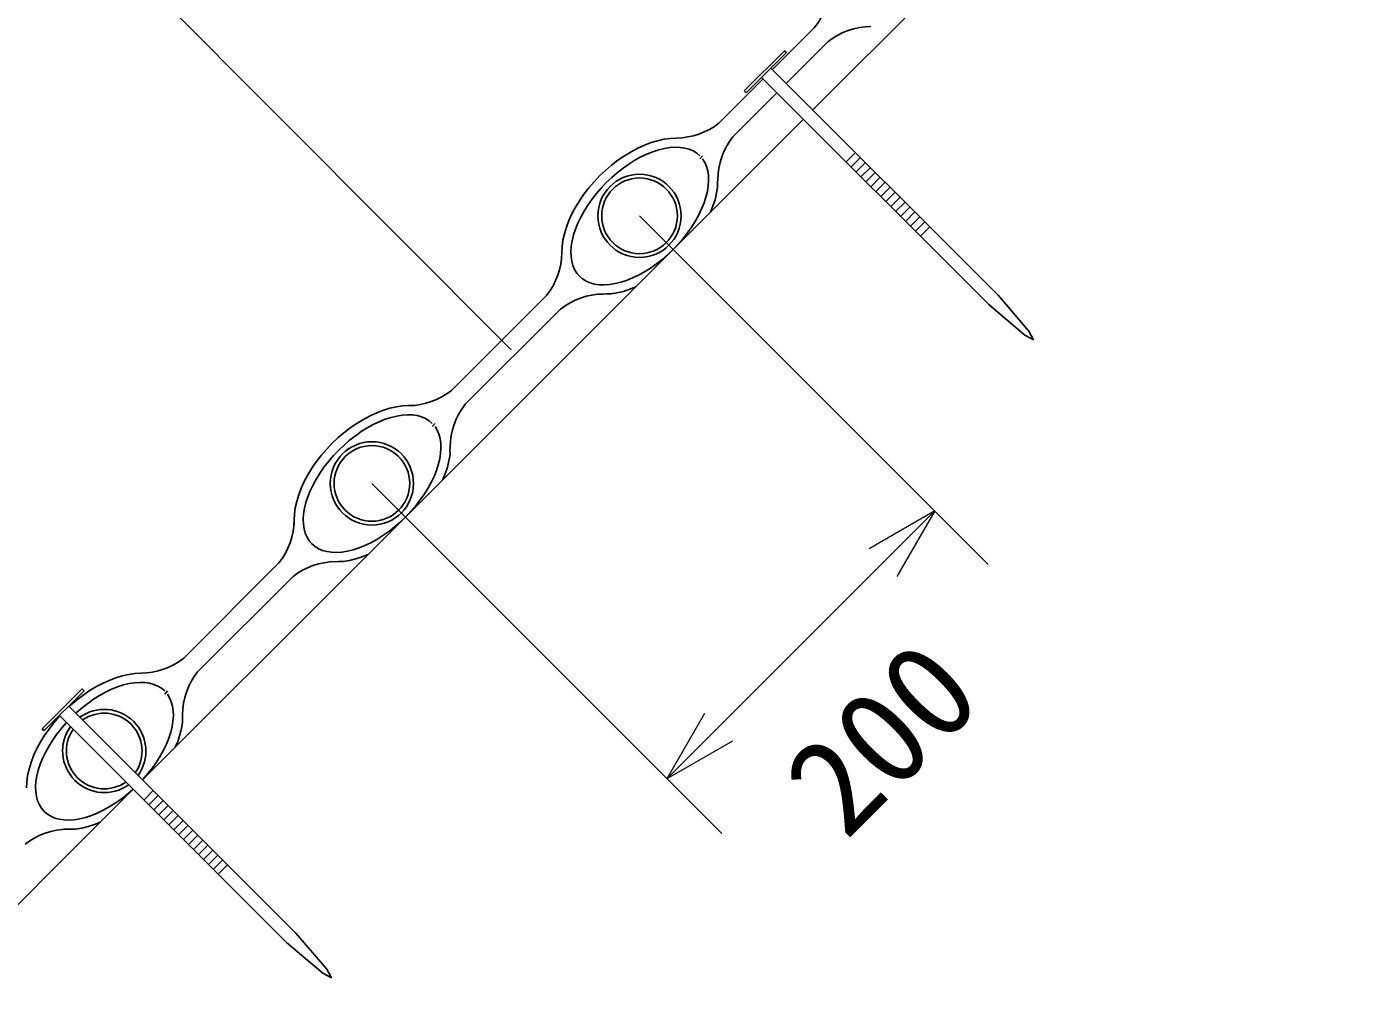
# Model space of a CAD drawing. Units: millimetres, scale not verified. Extents: x 200 to 8200, y 200 to 5825.
# Drawn here: x 2011 to 2710, y 2816 to 3335 of the extents above; entities that cross this region are included whole.
import ezdxf
from ezdxf.enums import TextEntityAlignment as Align

# ---------------------------------------------------------------- set-up
doc = ezdxf.new("R2010")
doc.units = ezdxf.units.MM
doc.header["$LTSCALE"] = 20
for name, color, linetype, lineweight in [('C-STR', 7, 'Continuous', 25), ('C-STR-DIM', 1, 'Continuous', 13), ('C-STR-HTXT', 1, 'Continuous', 13)]:
    doc.layers.add(name, color=color, linetype=linetype, lineweight=lineweight)
doc.styles.add('ＭＳ ゴシック', font='')
doc.styles.get('ＭＳ ゴシック').set_extended_font_data('MS Gothic')

msp = doc.modelspace()

# ---------------------------------------------------------------- linework, layer by layer
at = {"layer": 'C-STR'}
for p, q in [((2426.37, 3290.41), (2745.47, 3609.52)), ((2405.05, 3311.72), (2427.16, 3333.82)), ((2390.12, 3300.45), (2411.36, 3321.71)), ((2412.41, 3320.67), (2411.37, 3321.71)), ((2412.35, 3304.42), (2434.45, 3326.53)), ((2412.41, 3320.67), (2391.16, 3299.41)), ((2399.31, 3307.56), (2519.35, 3187.59)), ((2404.26, 3312.51), (2524.3, 3192.54)), ((2376.85, 3283.52), (2400.1, 3306.77)), ((2391.16, 3299.41), (2390.12, 3300.45)), ((2384.15, 3276.22), (2407.4, 3299.47)), ((2179.79, 3043.83), (2421.42, 3285.46)), ((2340.89, 3273.09), (2337.38, 3271.75)), ((2344.35, 3274.14), (2340.89, 3273.09)), ((2347.75, 3274.91), (2344.35, 3274.14)), ((2351.05, 3275.37), (2347.75, 3274.91)), ((2354.24, 3275.53), (2351.05, 3275.37)), ((2326.85, 3266.15), (2323.42, 3263.79)), ((2330.33, 3268.27), (2326.85, 3266.15)), ((2333.85, 3270.14), (2330.33, 3268.27)), ((2335.56, 3265.52), (2332.38, 3263.76)), ((2337.38, 3271.75), (2333.85, 3270.14)), ((2338.73, 3267.03), (2335.56, 3265.52)), ((2341.87, 3268.29), (2338.73, 3267.03)), ((2344.95, 3269.3), (2341.87, 3268.29)), ((2347.97, 3270.04), (2344.95, 3269.3)), ((2350.88, 3270.51), (2347.97, 3270.04)), ((2353.67, 3270.7), (2350.88, 3270.51)), ((2356.32, 3270.61), (2353.67, 3270.7)), ((2358.8, 3270.25), (2356.32, 3270.61)), ((2361.11, 3269.62), (2358.8, 3270.25)), ((2363.21, 3268.71), (2361.11, 3269.62)), ((2365.1, 3267.55), (2363.21, 3268.71)), ((2366.76, 3266.13), (2365.1, 3267.55)), ((2368.18, 3266.13), (2366.76, 3264.47)), ((2443.99, 3262.91), (2448.94, 3267.86)), ((2446.61, 3260.29), (2451.55, 3265.24)), ((2316.85, 3258.45), (2313.75, 3255.51)), ((2320.08, 3261.22), (2316.85, 3258.45)), ((2323.42, 3263.79), (2320.08, 3261.22)), ((2326.12, 3259.61), (2323.07, 3257.23)), ((2329.23, 3261.79), (2326.12, 3259.61)), ((2332.38, 3263.76), (2329.23, 3261.79)), ((2369.35, 3262.58), (2368.18, 3264.47)), ((2370.25, 3260.47), (2369.35, 3262.58)), ((2370.88, 3258.17), (2370.25, 3260.47)), ((2371.25, 3255.68), (2370.88, 3258.17)), ((2449.22, 3257.67), (2454.17, 3262.62)), ((2451.84, 3255.06), (2456.79, 3260.01)), ((2310.8, 3252.41), (2308.03, 3249.17)), ((2313.75, 3255.51), (2310.8, 3252.41)), ((2317.28, 3251.97), (2314.57, 3249.13)), ((2320.12, 3254.68), (2317.28, 3251.97)), ((2323.07, 3257.23), (2320.12, 3254.68)), ((2371.14, 3250.24), (2371.33, 3253.04)), ((2371.33, 3253.04), (2371.25, 3255.68)), ((2376.1, 3252.07), (2376.17, 3253.6)), ((2376.11, 3249.68), (2376.1, 3252.07)), ((2454.46, 3252.44), (2459.41, 3257.39)), ((2457.08, 3249.82), (2462.03, 3254.77)), ((2459.7, 3247.21), (2464.65, 3252.15)), ((2305.46, 3245.83), (2303.11, 3242.41)), ((2308.03, 3249.17), (2305.46, 3245.83)), ((2312.02, 3246.18), (2309.65, 3243.13)), ((2314.57, 3249.13), (2312.02, 3246.18)), ((2368.93, 3241.23), (2369.93, 3244.32)), ((2369.93, 3244.32), (2370.67, 3247.33)), ((2370.67, 3247.33), (2371.14, 3250.24)), ((2374.74, 3242.95), (2375.58, 3246.34)), ((2375.58, 3246.34), (2376.11, 3249.68)), ((2462.32, 3244.59), (2467.27, 3249.54)), ((2464.94, 3241.97), (2469.89, 3246.92)), ((2467.55, 3239.35), (2472.5, 3244.3)), ((2300.98, 3238.92), (2299.11, 3235.4)), ((2303.11, 3242.41), (2300.98, 3238.92)), ((2307.46, 3240.02), (2305.49, 3236.87)), ((2309.65, 3243.13), (2307.46, 3240.02)), ((2366.15, 3234.92), (2367.66, 3238.09)), ((2367.66, 3238.09), (2368.93, 3241.23)), ((2372.38, 3236.42), (2373.63, 3239.52)), ((2373.63, 3239.52), (2374.74, 3242.95)), ((2470.17, 3236.74), (2475.12, 3241.69)), ((2472.79, 3234.12), (2477.74, 3239.07)), ((2297.5, 3231.88), (2296.16, 3228.37)), ((2299.11, 3235.4), (2297.5, 3231.88)), ((2302.22, 3230.53), (2300.96, 3227.39)), ((2303.74, 3233.7), (2302.22, 3230.53)), ((2305.49, 3236.87), (2303.74, 3233.7)), ((2362.42, 3228.6), (2364.4, 3231.75)), ((2364.4, 3231.75), (2366.15, 3234.92)), ((2475.41, 3231.5), (2480.36, 3236.45)), ((2478.03, 3228.88), (2482.98, 3233.83)), ((2480.65, 3226.27), (2485.6, 3231.22)), ((2295.11, 3224.9), (2294.35, 3221.5)), ((2296.16, 3228.37), (2295.11, 3224.9)), ((2299.95, 3224.3), (2299.21, 3221.29)), ((2300.96, 3227.39), (2299.95, 3224.3)), ((2357.86, 3222.44), (2360.24, 3225.49)), ((2360.24, 3225.49), (2362.42, 3228.6)), ((2483.27, 3223.65), (2488.22, 3228.6)), ((2293.88, 3218.2), (2293.72, 3215.02)), ((2294.35, 3221.5), (2293.88, 3218.2)), ((2298.75, 3218.38), (2298.56, 3215.58)), ((2299.21, 3221.29), (2298.75, 3218.38)), ((2349.76, 3213.94), (2352.6, 3216.65)), ((2352.6, 3216.65), (2355.31, 3219.49)), ((2355.31, 3219.49), (2357.86, 3222.44)), ((2298.56, 3215.58), (2298.64, 3212.94)), ((2298.64, 3212.94), (2299, 3210.45)), ((2299, 3210.45), (2299.64, 3208.15)), ((2340.66, 3206.83), (2343.77, 3209.01)), ((2343.77, 3209.01), (2346.81, 3211.39)), ((2346.81, 3211.39), (2349.76, 3213.94)), ((2299.64, 3208.15), (2300.54, 3206.04)), ((2300.54, 3206.04), (2301.7, 3204.15)), ((2301.7, 3204.15), (2303.12, 3202.49)), ((2303.12, 3202.49), (2304.78, 3201.07)), ((2331.16, 3201.59), (2334.33, 3203.1)), ((2334.33, 3203.1), (2337.5, 3204.86)), ((2337.5, 3204.86), (2340.66, 3206.83)), ((2304.78, 3201.07), (2306.67, 3199.91)), ((2306.67, 3199.91), (2308.78, 3199)), ((2308.78, 3199), (2311.08, 3198.37)), ((2311.08, 3198.37), (2313.57, 3198.01)), ((2313.57, 3198.01), (2316.22, 3197.92)), ((2316.22, 3197.92), (2319.01, 3198.11)), ((2319.01, 3198.11), (2321.92, 3198.58)), ((2321.92, 3198.58), (2324.93, 3199.32)), ((2324.93, 3199.32), (2328.02, 3200.33)), ((2329.73, 3195.63), (2326.3, 3194.51)), ((2328.02, 3200.33), (2331.16, 3201.59)), ((2332.83, 3196.87), (2329.73, 3195.63)), ((2235.43, 3142.1), (2285.74, 3192.4)), ((2317.19, 3193.15), (2315.65, 3193.09)), ((2319.58, 3193.14), (2317.19, 3193.15)), ((2322.91, 3193.68), (2319.58, 3193.14)), ((2326.3, 3194.51), (2322.91, 3193.68)), ((2540.57, 3173.45), (2524.3, 3192.54)), ((2242.73, 3134.8), (2293.03, 3185.11)), ((2538.44, 3171.33), (2519.35, 3187.59)), ((2538.44, 3171.33), (2543.04, 3168.86)), ((2543.04, 3168.86), (2540.57, 3173.45)), ((2202.93, 3132.72), (2199.46, 3131.67)), ((2206.33, 3133.48), (2202.93, 3132.72)), ((2209.63, 3133.95), (2206.33, 3133.48)), ((2212.81, 3134.11), (2209.63, 3133.95)), ((2188.91, 3126.85), (2185.42, 3124.73)), ((2192.43, 3128.72), (2188.91, 3126.85)), ((2195.96, 3130.33), (2192.43, 3128.72)), ((2197.3, 3125.61), (2194.14, 3124.09)), ((2199.46, 3131.67), (2195.96, 3130.33)), ((2200.45, 3126.87), (2197.3, 3125.61)), ((2203.53, 3127.88), (2200.45, 3126.87)), ((2206.54, 3128.62), (2203.53, 3127.88)), ((2209.46, 3129.08), (2206.54, 3128.62)), ((2212.25, 3129.28), (2209.46, 3129.08)), ((2214.9, 3129.19), (2212.25, 3129.28)), ((2217.38, 3128.83), (2214.9, 3129.19)), ((2219.69, 3128.2), (2217.38, 3128.83)), ((2221.79, 3127.29), (2219.69, 3128.2)), ((2223.68, 3126.13), (2221.79, 3127.29)), ((2225.34, 3124.71), (2223.68, 3126.13)), ((2178.66, 3119.8), (2175.42, 3117.03)), ((2182, 3122.37), (2178.66, 3119.8)), ((2184.7, 3118.18), (2181.65, 3115.81)), ((2185.42, 3124.73), (2182, 3122.37)), ((2187.81, 3120.37), (2184.7, 3118.18)), ((2190.96, 3122.34), (2187.81, 3120.37)), ((2194.14, 3124.09), (2190.96, 3122.34)), ((2226.76, 3124.71), (2225.34, 3123.05)), ((2227.92, 3121.16), (2226.76, 3123.05)), ((2228.83, 3119.05), (2227.92, 3121.16)), ((2229.46, 3116.75), (2228.83, 3119.05)), ((2172.32, 3114.09), (2169.38, 3110.99)), ((2175.42, 3117.03), (2172.32, 3114.09)), ((2178.7, 3113.26), (2175.86, 3110.55)), ((2181.65, 3115.81), (2178.7, 3113.26)), ((2229.82, 3114.26), (2229.46, 3116.75)), ((2229.72, 3108.82), (2229.91, 3111.61)), ((2229.91, 3111.61), (2229.82, 3114.26)), ((2234.68, 3110.65), (2234.74, 3112.18)), ((2164.04, 3104.41), (2161.68, 3100.99)), ((2166.61, 3107.75), (2164.04, 3104.41)), ((2169.38, 3110.99), (2166.61, 3107.75)), ((2170.6, 3104.76), (2168.23, 3101.71)), ((2173.15, 3107.71), (2170.6, 3104.76)), ((2175.86, 3110.55), (2173.15, 3107.71)), ((2228.51, 3102.9), (2229.25, 3105.91)), ((2229.25, 3105.91), (2229.72, 3108.82)), ((2233.32, 3101.53), (2234.15, 3104.92)), ((2234.15, 3104.92), (2234.69, 3108.25)), ((2234.69, 3108.25), (2234.68, 3110.65)), ((2159.56, 3097.5), (2157.69, 3093.98)), ((2161.68, 3100.99), (2159.56, 3097.5)), ((2166.04, 3098.6), (2164.07, 3095.45)), ((2168.23, 3101.71), (2166.04, 3098.6)), ((2226.24, 3096.67), (2227.5, 3099.81)), ((2227.5, 3099.81), (2228.51, 3102.9)), ((2230.96, 3095), (2232.21, 3098.1)), ((2232.21, 3098.1), (2233.32, 3101.53)), ((2156.08, 3090.45), (2154.74, 3086.95)), ((2157.69, 3093.98), (2156.08, 3090.45)), ((2162.32, 3092.27), (2160.8, 3089.11)), ((2164.07, 3095.45), (2162.32, 3092.27)), ((2221, 3087.17), (2222.98, 3090.33)), ((2222.98, 3090.33), (2224.73, 3093.5)), ((2224.73, 3093.5), (2226.24, 3096.67)), ((2153.69, 3083.48), (2152.93, 3080.08)), ((2154.74, 3086.95), (2153.69, 3083.48)), ((2159.54, 3085.97), (2158.53, 3082.88)), ((2160.8, 3089.11), (2159.54, 3085.97)), ((2216.44, 3081.02), (2218.82, 3084.06)), ((2218.82, 3084.06), (2221, 3087.17)), ((2152.46, 3076.78), (2152.3, 3073.6)), ((2152.46, 3076.78), (2152.3, 3073.6)), ((2152.46, 3076.78), (2152.3, 3073.6)), ((2152.46, 3076.78), (2152.3, 3073.6)), ((2152.93, 3080.08), (2152.46, 3076.78)), ((2152.93, 3080.08), (2152.46, 3076.78)), ((2152.93, 3080.08), (2152.46, 3076.78)), ((2157.33, 3076.95), (2157.13, 3074.16)), ((2157.33, 3076.95), (2157.13, 3074.16)), ((2157.79, 3079.87), (2157.33, 3076.95)), ((2157.79, 3079.87), (2157.33, 3076.95)), ((2157.79, 3079.87), (2157.33, 3076.95)), ((2158.53, 3082.88), (2157.79, 3079.87)), ((2211.18, 3075.23), (2213.89, 3078.07)), ((2213.89, 3078.07), (2216.44, 3081.02)), ((2157.13, 3074.16), (2157.22, 3071.51)), ((2157.13, 3074.16), (2157.22, 3071.51)), ((2157.22, 3071.51), (2157.58, 3069.03)), ((2157.22, 3071.51), (2157.58, 3069.03)), ((2202.35, 3067.59), (2205.39, 3069.97)), ((2205.39, 3069.97), (2208.34, 3072.52)), ((2208.34, 3072.52), (2211.18, 3075.23)), ((2157.58, 3069.03), (2158.21, 3066.72)), ((2157.58, 3069.03), (2158.21, 3066.72)), ((2157.58, 3069.03), (2158.21, 3066.72)), ((2157.58, 3069.03), (2158.21, 3066.72)), ((2158.21, 3066.72), (2159.12, 3064.62)), ((2158.21, 3066.72), (2159.12, 3064.62)), ((2158.21, 3066.72), (2159.12, 3064.62)), ((2158.21, 3066.72), (2159.12, 3064.62)), ((2158.21, 3066.72), (2159.12, 3064.62)), ((2159.12, 3064.62), (2159.31, 3064.31)), ((2159.12, 3064.62), (2159.31, 3064.31)), ((2159.12, 3064.62), (2160.28, 3062.73)), ((2159.12, 3064.62), (2159.31, 3064.31)), ((2160.28, 3062.73), (2161.7, 3061.07)), ((2192.91, 3061.68), (2196.08, 3063.43)), ((2196.08, 3063.43), (2199.24, 3065.41)), ((2199.24, 3065.41), (2202.35, 3067.59)), ((2161.7, 3061.07), (2163.36, 3059.65)), ((2163.36, 3059.65), (2165.25, 3058.49)), ((2164.94, 3058.68), (2165.25, 3058.49)), ((2164.94, 3058.68), (2165.25, 3058.49)), ((2165.25, 3058.49), (2167.36, 3057.58)), ((2165.25, 3058.49), (2167.36, 3057.58)), ((2165.25, 3058.49), (2167.36, 3057.58)), ((2167.36, 3057.58), (2169.66, 3056.95)), ((2167.36, 3057.58), (2169.66, 3056.95)), ((2167.36, 3057.58), (2169.66, 3056.95)), ((2167.36, 3057.58), (2169.66, 3056.95)), ((2169.66, 3056.95), (2172.15, 3056.59)), ((2169.66, 3056.95), (2172.15, 3056.59)), ((2169.66, 3056.95), (2172.15, 3056.59)), ((2169.66, 3056.95), (2172.15, 3056.59)), ((2172.15, 3056.59), (2174.8, 3056.5)), ((2172.15, 3056.59), (2174.8, 3056.5)), ((2174.8, 3056.5), (2177.59, 3056.69)), ((2177.59, 3056.69), (2180.5, 3057.16)), ((2180.5, 3057.16), (2183.51, 3057.9)), ((2183.51, 3057.9), (2186.6, 3058.91)), ((2186.6, 3058.91), (2189.74, 3060.17)), ((2191.41, 3055.45), (2188.31, 3054.2)), ((2189.74, 3060.17), (2192.91, 3061.68)), ((2094.01, 3000.67), (2144.32, 3050.98)), ((2175.76, 3051.73), (2171.85, 3051.57)), ((2178.16, 3051.72), (2175.76, 3051.73)), ((2181.49, 3052.26), (2178.16, 3051.72)), ((2184.88, 3053.09), (2181.49, 3052.26)), ((2188.31, 3054.2), (2184.88, 3053.09)), ((2072.24, 2936.29), (2179.79, 3043.83)), ((2101.31, 2993.38), (2151.61, 3043.69)), ((2068.21, 2992.53), (2064.91, 2992.06)), ((2071.39, 2992.69), (2068.21, 2992.53)), ((2047.49, 2985.43), (2044, 2983.3)), ((2051.01, 2987.3), (2047.49, 2985.43)), ((2054.53, 2988.91), (2051.01, 2987.3)), ((2058.04, 2990.25), (2054.53, 2988.91)), ((2059.02, 2985.45), (2055.88, 2984.19)), ((2061.51, 2991.3), (2058.04, 2990.25)), ((2062.11, 2986.46), (2059.02, 2985.45)), ((2064.91, 2992.06), (2061.51, 2991.3)), ((2065.12, 2987.2), (2062.11, 2986.46)), ((2068.03, 2987.66), (2065.12, 2987.2)), ((2070.83, 2987.86), (2068.03, 2987.66)), ((2073.47, 2987.77), (2070.83, 2987.86)), ((2075.96, 2987.41), (2073.47, 2987.77)), ((2078.26, 2986.77), (2075.96, 2987.41)), ((2080.37, 2985.87), (2078.26, 2986.77)), ((2082.26, 2984.71), (2080.37, 2985.87)), ((2019.09, 2963.21), (2040.34, 2984.47)), ((2041.38, 2983.43), (2020.13, 2962.17)), ((2037.24, 2978.38), (2034, 2975.61)), ((2040.58, 2980.95), (2037.24, 2978.38)), ((2041.38, 2983.43), (2040.34, 2984.47)), ((2044, 2983.3), (2040.58, 2980.95)), ((2046.39, 2978.95), (2043.28, 2976.76)), ((2049.54, 2980.92), (2046.39, 2978.95)), ((2052.71, 2982.67), (2049.54, 2980.92)), ((2055.88, 2984.19), (2052.71, 2982.67)), ((2083.92, 2983.29), (2082.26, 2984.71)), ((2085.34, 2983.29), (2083.92, 2981.63)), ((2086.5, 2979.74), (2085.34, 2981.63)), ((2087.41, 2977.63), (2086.5, 2979.74)), ((2033.23, 2975.27), (2153.27, 2855.3)), ((2034, 2975.61), (2033.44, 2975.07)), ((2037.28, 2971.84), (2036.97, 2971.54)), ((2040.23, 2974.39), (2037.28, 2971.84)), ((2043.28, 2976.76), (2040.23, 2974.39)), ((2088.04, 2975.33), (2087.41, 2977.63)), ((2088.4, 2972.84), (2088.04, 2975.33)), ((2088.49, 2970.19), (2088.4, 2972.84)), ((2025.19, 2966.33), (2022.62, 2962.99)), ((2027.96, 2969.56), (2025.19, 2966.33)), ((2028.49, 2970.12), (2027.96, 2969.56)), ((2028.28, 2970.32), (2148.32, 2850.35)), ((2031.73, 2966.29), (2029.18, 2963.34)), ((2032.02, 2966.59), (2031.73, 2966.29)), ((2087.09, 2961.48), (2087.83, 2964.49)), ((2087.83, 2964.49), (2088.3, 2967.4)), ((2088.3, 2967.4), (2088.49, 2970.19)), ((2092.73, 2963.5), (2093.27, 2966.83)), ((2093.26, 2969.22), (2093.32, 2970.76)), ((2093.27, 2966.83), (2093.26, 2969.22)), ((2020.26, 2959.56), (2018.14, 2956.08)), ((2020.13, 2962.17), (2019.09, 2963.21)), ((2022.62, 2962.99), (2020.26, 2959.56)), ((2026.8, 2960.29), (2024.62, 2957.18)), ((2029.18, 2963.34), (2026.8, 2960.29)), ((2084.82, 2955.25), (2086.08, 2958.39)), ((2086.08, 2958.39), (2087.09, 2961.48)), ((2090.79, 2956.68), (2091.9, 2960.11)), ((2091.9, 2960.11), (2092.73, 2963.5)), ((2016.27, 2952.56), (2014.66, 2949.03)), ((2018.14, 2956.08), (2016.27, 2952.56)), ((2020.89, 2950.85), (2019.38, 2947.68)), ((2022.65, 2954.03), (2020.89, 2950.85)), ((2024.62, 2957.18), (2022.65, 2954.03)), ((2081.56, 2948.91), (2083.31, 2952.08)), ((2083.31, 2952.08), (2084.82, 2955.25)), ((2089.54, 2953.58), (2090.79, 2956.68)), ((2013.32, 2945.52), (2012.27, 2942.06)), ((2014.66, 2949.03), (2013.32, 2945.52)), ((2018.12, 2944.54), (2017.11, 2941.46)), ((2019.38, 2947.68), (2018.12, 2944.54)), ((2077.4, 2942.64), (2079.58, 2945.75)), ((2079.58, 2945.75), (2081.56, 2948.91)), ((2011.5, 2938.66), (2011.04, 2935.36)), ((2012.27, 2942.06), (2011.5, 2938.66)), ((2016.37, 2938.44), (2015.9, 2935.53)), ((2017.11, 2941.46), (2016.37, 2938.44)), ((2072.18, 2936.35), (2072.47, 2936.65)), ((2072.47, 2936.65), (2075.02, 2939.6)), ((2075.02, 2939.6), (2077.4, 2942.64)), ((2011.04, 2935.36), (2010.88, 2932.17)), ((2015.9, 2935.53), (2015.71, 2932.74)), ((2015.9, 2935.53), (2015.71, 2932.74)), ((2015.71, 2932.74), (2015.8, 2930.09)), ((2015.71, 2932.74), (2015.8, 2930.09)), ((2015.8, 2930.09), (2016.16, 2927.61)), ((2015.8, 2930.09), (2016.16, 2927.61)), ((2038.27, 2902.31), (2067.29, 2931.34)), ((2063.97, 2928.55), (2066.92, 2931.1)), ((2066.92, 2931.1), (2067.23, 2931.4)), ((2072.96, 2925.67), (2077.91, 2930.62)), ((2016.16, 2927.61), (2016.79, 2925.3)), ((2016.16, 2927.61), (2016.79, 2925.3)), ((2016.79, 2925.3), (2017.7, 2923.2)), ((2016.79, 2925.3), (2017.7, 2923.2)), ((2017.7, 2923.2), (2018.86, 2921.31)), ((2017.7, 2923.2), (2017.89, 2922.89)), ((2054.66, 2922.01), (2057.81, 2923.99)), ((2057.81, 2923.99), (2060.92, 2926.17)), ((2060.92, 2926.17), (2063.97, 2928.55)), ((2075.58, 2923.05), (2080.53, 2928)), ((2078.2, 2920.44), (2083.15, 2925.39)), ((2080.82, 2917.82), (2085.77, 2922.77)), ((2018.86, 2921.31), (2020.28, 2919.65)), ((2020.28, 2919.65), (2021.94, 2918.23)), ((2021.94, 2918.23), (2023.83, 2917.06)), ((2023.52, 2917.25), (2023.83, 2917.06)), ((2023.83, 2917.06), (2025.94, 2916.16)), ((2023.83, 2917.06), (2025.94, 2916.16)), ((2025.94, 2916.16), (2028.24, 2915.53)), ((2025.94, 2916.16), (2028.24, 2915.53)), ((2028.24, 2915.53), (2030.73, 2915.16)), ((2028.24, 2915.53), (2030.73, 2915.16)), ((2036.17, 2915.27), (2039.08, 2915.74)), ((2039.08, 2915.74), (2042.09, 2916.48)), ((2042.09, 2916.48), (2045.18, 2917.48)), ((2045.18, 2917.48), (2048.32, 2918.75)), ((2048.32, 2918.75), (2051.49, 2920.26)), ((2051.49, 2920.26), (2054.66, 2922.01)), ((2083.44, 2915.2), (2088.39, 2920.15)), ((2086.06, 2912.58), (2091.01, 2917.53)), ((2030.73, 2915.16), (2033.37, 2915.08)), ((2030.73, 2915.16), (2033.37, 2915.08)), ((2034.34, 2910.31), (2032.81, 2910.24)), ((2033.37, 2915.08), (2036.17, 2915.27)), ((2036.73, 2910.3), (2034.34, 2910.31)), ((2040.07, 2910.83), (2036.73, 2910.3)), ((2043.46, 2911.67), (2040.07, 2910.83)), ((2046.89, 2912.78), (2043.46, 2911.67)), ((2049.99, 2914.03), (2046.89, 2912.78)), ((2088.68, 2909.97), (2093.63, 2914.92)), ((2091.29, 2907.35), (2096.24, 2912.3)), ((2093.91, 2904.73), (2098.86, 2909.68)), ((1718.69, 2582.73), (2038.27, 2902.31)), ((2096.53, 2902.12), (2101.48, 2907.06)), ((2099.15, 2899.5), (2104.1, 2904.45)), ((2101.77, 2896.88), (2106.72, 2901.83)), ((2104.39, 2894.26), (2109.34, 2899.21)), ((2107.01, 2891.65), (2111.96, 2896.6)), ((2109.62, 2889.03), (2114.57, 2893.98)), ((2112.24, 2886.41), (2117.19, 2891.36)), ((2169.54, 2836.22), (2153.27, 2855.3)), ((2167.42, 2834.09), (2148.32, 2850.35)), ((2167.42, 2834.09), (2172.02, 2831.62)), ((2172.02, 2831.62), (2169.54, 2836.22))]:
    msp.add_line(p, q, dxfattribs=at)
at = {"layer": 'C-STR', "color": 3}
for centre, radius in [((2334.83, 3234.42), 22), ((2334.83, 3234.42), 20), ((2193.41, 3093), 22), ((2193.41, 3093), 20)]:
    msp.add_circle(centre, radius, dxfattribs=at)
at = {"layer": 'C-STR'}
for centre, radius, start, end in [((2398.22, 3356.75), 36.92, 321.60225, 359.50989), ((2457.39, 3297.59), 36.92, 90.49011, 128.39775), ((2353.92, 3312.45), 36.92, 270.49011, 308.39775), ((2413.08, 3253.29), 36.92, 141.60225, 179.50989), ((2256.8, 3215.33), 36.92, 321.60225, 359.50989), ((2315.97, 3156.17), 36.92, 90.49011, 128.39775), ((2212.5, 3171.03), 36.92, 270.49011, 308.39775), ((2271.66, 3111.87), 36.92, 141.60225, 179.50989), ((2115.38, 3073.91), 36.92, 321.60225, 359.50989), ((2143.21, 3072.49), 9.16, 352.70811, 6.93648), ((2174.54, 3014.75), 36.92, 90.49011, 128.39775), ((2071.08, 3029.61), 36.92, 270.49011, 308.39775), ((2130.24, 2970.44), 36.92, 141.60225, 179.50989), ((2033.12, 2873.33), 36.92, 90.49011, 128.39775), ((2033.12, 2873.33), 36.92, 90.49011, 94.18943), ((2033.12, 2873.33), 36.92, 90.49011, 93.8933)]:
    msp.add_arc(centre, radius, start, end, dxfattribs=at)
at = {"layer": 'C-STR', "color": 3}
for radius, start, end in [(22, 324.17352, 125.85987), (20, 325.09832, 124.93507), (22, 144.16813, 305.86526), (20, 145.09238, 304.94101)]:
    msp.add_arc((2051.99, 2951.58), radius, start, end, dxfattribs=at)
at = {"layer": 'C-STR-DIM'}
for p, q in [((2334.83, 3234.42), (2519.11, 3050.15)), ((2193.41, 3093), (2378.4, 2908.01)), ((2490.83, 3078.42), (2349.41, 2937)), ((2490.83, 3078.42), (2456.19, 3058.42)), ((2490.83, 3078.42), (2470.83, 3043.78)), ((2349.41, 2937), (2369.41, 2971.64)), ((2349.41, 2937), (2384.05, 2957))]:
    msp.add_line(p, q, dxfattribs=at)
at = {"layer": 'C-STR-HTXT'}
msp.add_line((2075.37, 3355.91), (2267.02, 3163.65), dxfattribs=at)

# ---------------------------------------------------------------- texts
at = {"layer": 'C-STR-DIM', "color": 7, "style": 'ＭＳ ゴシック'}
msp.add_text('200', height=51.32, rotation=45, dxfattribs=at).set_placement((2454.71, 2892.69), align=Align.BOTTOM_LEFT)

doc.saveas('drawing.dxf')
